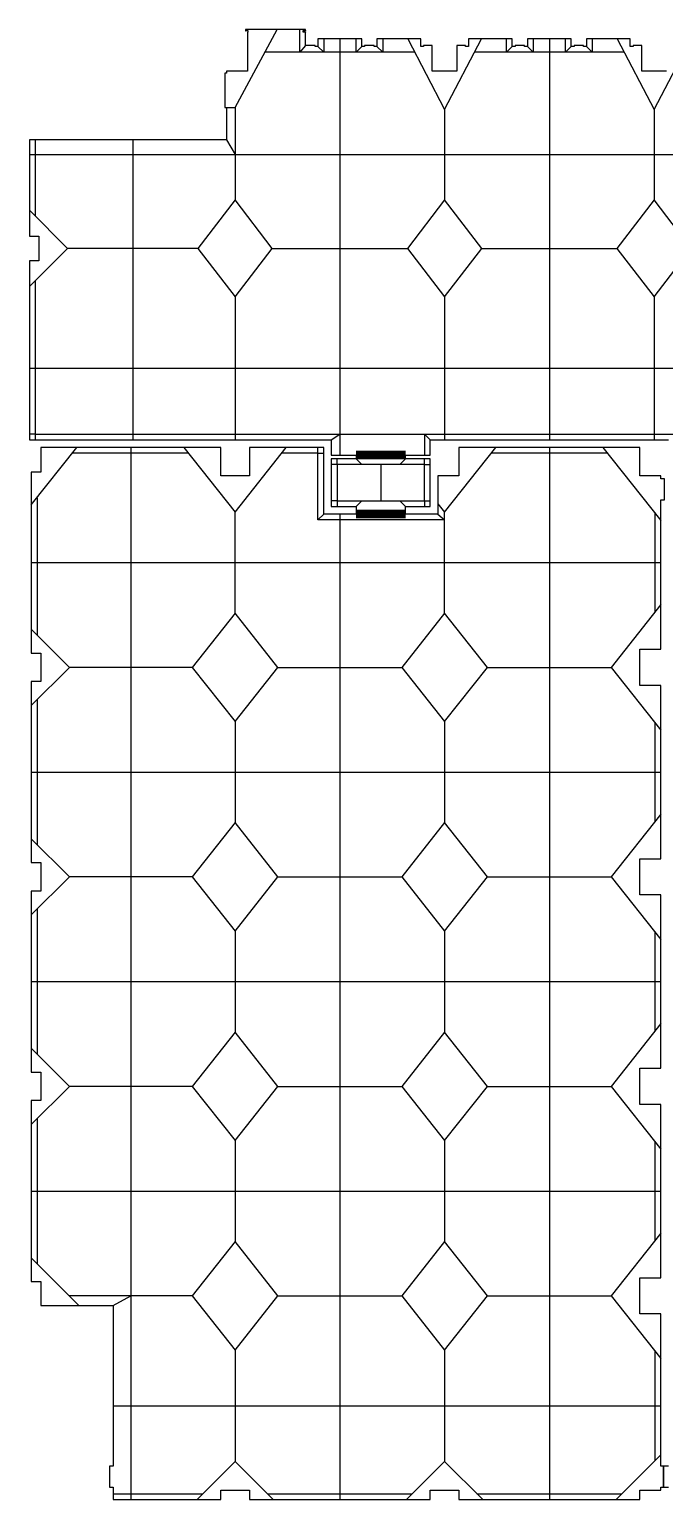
# Model space of a CAD drawing. Header units: millimetres. Extents: x 1364877 to 2662909, y 234189 to 1399913.
# Drawn here: x 2378619 to 2411969, y 269010 to 346210 of the extents above; entities that cross this region are included whole.
import ezdxf

# ---------------------------------------------------------------- set-up
doc = ezdxf.new("R2010")
doc.units = ezdxf.units.MM
doc.header["$LTSCALE"] = 5
doc.header["$MEASUREMENT"] = 0
for name, color, linetype in [('DW-Area', 3, 'CONTINUOUS'), ('DW-Constr J', 1, 'CONTINUOUS'), ('DW-Sawn Cuts', 2, 'CONTINUOUS')]:
    doc.layers.add(name, color=color, linetype=linetype)

msp = doc.modelspace()

# ---------------------------------------------------------------- linework, layer by layer
at = {"layer": 'DW-Area'}
for points in [[(2412069.2, 344009.8), (2410769.2, 344009.8), (2410769.2, 345359.8), (2410319.2, 345359.8), (2410319.2, 345309.8), (2410169.2, 345309.8), (2410169.2, 345709.8), (2407869.2, 345709.8), (2407869.2, 345309.8), (2407719.2, 345309.8), (2407719.2, 345359.8), (2407219.2, 345359.8), (2407219.2, 345309.8), (2407069.2, 345309.8), (2407069.2, 345709.8), (2404769.2, 345709.8), (2404769.2, 345309.8), (2404619.2, 345309.8), (2404619.2, 345359.8), (2404119.2, 345359.8), (2404119.2, 345309.8), (2403969.2, 345309.8), (2403969.2, 345709.8), (2401669.2, 345709.8), (2401669.2, 345309.8), (2401519.2, 345309.8), (2401519.2, 345359.8), (2401069.2, 345359.8), (2401069.2, 344009.8), (2399769.2, 344009.8), (2399769.2, 345359.8), (2399319.2, 345359.8), (2399319.2, 345309.8), (2399169.2, 345309.8), (2399169.2, 345709.8), (2396869.2, 345709.8), (2396869.2, 345309.8), (2396719.2, 345309.8), (2396719.2, 345359.8), (2396219.2, 345359.8), (2396219.2, 345309.8), (2396069.2, 345309.8), (2396069.2, 345709.8), (2393769.2, 345709.8), (2393769.2, 345309.8), (2393619.2, 345309.8), (2393619.2, 345359.8), (2393119.2, 345359.8), (2393119.2, 346082.3), (2393109.2, 346082.3), (2393109.2, 346072.3), (2392999.2, 346072.3), (2392999.2, 346105.3), (2392999.2, 346114.3), (2392999.2, 346147.3), (2393109.2, 346147.3), (2393109.2, 346137.3), (2393119.2, 346137.3), (2393119.2, 346209.8), (2389969.2, 346209.8), (2389969.2, 346137.3), (2389979.2, 346137.3), (2389979.2, 346147.3), (2390089.2, 346147.3), (2390089.2, 346072.3), (2390069.2, 346072.3), (2390069.2, 344009.8), (2388969.2, 344009.8), (2388969.2, 343909.8), (2388879.2, 343909.8), (2388879.2, 342109.8), (2388969.2, 342109.8), (2388969.2, 340409.8), (2378619.2, 340409.8), (2378619.2, 335359.8), (2379119.2, 335359.8), (2379119.2, 334059.8), (2378619.2, 334059.8), (2378619.2, 324659.8), (2394469.2, 324659.8), (2394469.2, 323859.8), (2395769.2, 323859.8), (2395769.2, 323659.8), (2394469.2, 323659.8), (2394469.2, 321159.8), (2395769.2, 321159.8), (2395769.2, 320759.8), (2394069.2, 320759.8), (2394069.2, 324259.8), (2390169.2, 324259.8), (2390169.2, 322759.8), (2388669.2, 322759.8), (2388669.2, 324259.8), (2379219.2, 324259.8), (2379219.2, 322959.8), (2378719.2, 322959.8), (2378719.2, 313459.8), (2379219.2, 313459.8), (2379219.2, 311959.8), (2378719.2, 311959.8), (2378719.2, 302459.8), (2379219.2, 302459.8), (2379219.2, 300959.8), (2378719.2, 300959.8), (2378719.2, 291459.8), (2379219.2, 291459.8), (2379219.2, 289959.8), (2378719.2, 289959.8), (2378719.2, 280459.8), (2379219.2, 280459.8), (2379219.2, 279209.8), (2383019.2, 279209.8), (2383019.2, 270759.8), (2382829.2, 270759.8), (2382829.2, 269659.8), (2383019.2, 269659.8), (2383019.2, 269009.8), (2388669.2, 269009.8), (2388669.2, 269509.8), (2390169.2, 269509.8), (2390169.2, 269009.8), (2399669.2, 269009.8), (2399669.2, 269509.8), (2401169.2, 269509.8), (2401169.2, 269009.8), (2410669.2, 269009.8), (2410669.2, 269509.8), (2411769.2, 269509.8), (2411769.2, 269659.8), (2411909.2, 269659.8), (2411909.2, 270759.8), (2411769.2, 270759.8), (2411769.2, 278759.8), (2410669.2, 278759.8), (2410669.2, 280659.8), (2411769.2, 280659.8), (2411769.2, 289759.8), (2410669.2, 289759.8), (2410669.2, 291659.8), (2411769.2, 291659.8), (2411769.2, 300759.8), (2410669.2, 300759.8), (2410669.2, 302659.8), (2411769.2, 302659.8), (2411769.2, 311759.8), (2410669.2, 311759.8), (2410669.2, 313659.8), (2411769.2, 313659.8), (2411769.2, 321509.8), (2411959.2, 321509.8), (2411959.2, 322609.8), (2411769.2, 322609.8), (2411769.2, 322759.8), (2410669.2, 322759.8), (2410669.2, 324259.8), (2401169.2, 324259.8), (2401169.2, 322759.8), (2400069.2, 322759.8), (2400069.2, 320759.8), (2398369.2, 320759.8), (2398369.2, 321159.8), (2399669.2, 321159.8), (2399669.2, 323659.8), (2398369.2, 323659.8), (2398369.2, 323859.8), (2399669.2, 323859.8), (2399669.2, 324659.8), (2412169.2, 324659.8)], [(2412169.2, 270759.8), (2411909.2, 270759.8), (2411909.2, 269659.8), (2412169.2, 269659.8)]]:
    msp.add_lwpolyline(points, dxfattribs=at)
at = {"layer": 'DW-Constr J', "const_width": 450}
for points in [[(2395769.2, 323859.8), (2398369.2, 323859.8)], [(2395769.2, 320759.8), (2398369.2, 320759.8)]]:
    msp.add_lwpolyline(points, dxfattribs=at)
at = {"layer": 'DW-Sawn Cuts'}
for points in [[(2389421.5, 342109.8), (2391621.5, 346209.8)], [(2392819.2, 345009.8), (2392819.2, 346209.8)], [(2393119.2, 345359.8), (2392819.2, 345009.8)], [(2393769.2, 345309.8), (2394069.2, 345009.8)], [(2394069.2, 345711.9), (2394069.2, 345009.8)], [(2394919.2, 345709.8), (2394919.2, 323859.8)], [(2395769.2, 345009.8), (2395769.2, 345711.9)], [(2396069.2, 345311.9), (2395769.2, 345009.8)], [(2396869.2, 345309.8), (2397169.2, 345009.8)], [(2397169.2, 345711.9), (2397169.2, 345009.8)], [(2398483.4, 345709.8), (2400421.5, 342009.8), (2402359.6, 345709.8)], [(2403669.2, 345009.8), (2403669.2, 345711.9)], [(2403969.2, 345311.9), (2403669.2, 345009.8)], [(2404769.2, 345309.8), (2405069.2, 345009.8)], [(2405069.2, 345711.9), (2405069.2, 345009.8)], [(2405919.2, 345709.8), (2405919.2, 324659.8)], [(2406769.2, 345009.8), (2406769.2, 345711.9)], [(2407069.2, 345311.9), (2406769.2, 345009.8)], [(2407869.2, 345309.8), (2408169.2, 345009.8)], [(2408169.2, 345711.9), (2408169.2, 345009.8)], [(2409483.4, 345709.8), (2411421.5, 342009.8), (2413359.6, 345709.8)], [(2398845.5, 345009.8), (2390988.4, 345009.8)], [(2409845.5, 345009.8), (2401988.4, 345009.8)], [(2388969.2, 342109.8), (2389419.2, 342109.8)], [(2389419.2, 342109.8), (2389419.2, 337259.8)], [(2400421.5, 342009.8), (2400419.2, 337259.8)], [(2411421.5, 342009.8), (2411419.2, 337259.8)], [(2378919.2, 340409.8), (2378919.2, 336409.8)], [(2384044.2, 340409.8), (2384044.2, 324659.8)], [(2388969.2, 340409.8), (2389420.3, 339634.8)], [(2378619.2, 339634.8), (2510219.2, 339634.8)], [(2378619.2, 332709.8), (2380619.2, 334709.8), (2378619.2, 336709.8)], [(2387469.2, 334709.8), (2380619.2, 334709.8)], [(2391369.2, 334709.8), (2398469.2, 334709.8)], [(2402369.2, 334709.8), (2409469.2, 334709.8)], [(2378919.2, 333009.8), (2378919.2, 324959.8), (2412469.2, 324959.8), (2412469.2, 323559.8), (2415269.2, 323559.8), (2415269.2, 324959.8), (2439369.2, 324959.8)], [(2389419.2, 332159.8), (2389419.2, 324659.8)], [(2400419.2, 332159.8), (2400419.2, 324659.8)], [(2411419.2, 332159.8), (2411419.2, 324659.8)], [(2510219.2, 328409.8), (2378619.2, 328409.8)], [(2378919.2, 324959.8), (2378619.2, 324959.8)], [(2378719.2, 321239.8), (2381103.4, 324259.8)], [(2378919.2, 324959.8), (2378919.2, 324659.8)], [(2383944.2, 324259.8), (2383944.2, 269009.8)], [(2386735, 324259.8), (2389419.2, 320859.8), (2392103.4, 324259.8)], [(2393769.2, 323959.8), (2393769.2, 324259.8)], [(2394469.2, 324659.8), (2394919.2, 324959.8)], [(2399669.2, 324659.8), (2399369.2, 324959.8)], [(2399369.2, 324959.8), (2399369.2, 323859.8)], [(2400069.2, 321303.1), (2400419.2, 320859.8), (2403103.4, 324259.8)], [(2405919.2, 324259.8), (2405919.2, 269009.8)], [(2408735, 324259.8), (2411769.2, 320416.5)], [(2386971.9, 323959.8), (2380866.6, 323959.8)], [(2400419.2, 320459.8), (2393769.2, 320459.8), (2393769.2, 323959.8), (2391866.6, 323959.8)], [(2393769.2, 323959.8), (2394069.2, 323959.8)], [(2394769.2, 323359.8), (2394769.2, 323659.8)], [(2395769.2, 323659.8), (2396069.2, 323359.8)], [(2398369.2, 323659.8), (2398069.2, 323359.8)], [(2399369.2, 323359.8), (2399369.2, 323659.8)], [(2408971.9, 323959.8), (2402866.6, 323959.8)], [(2394769.2, 323359.8), (2394469.2, 323359.8)], [(2397069.2, 323359.8), (2397069.2, 321459.8)], [(2399369.2, 323359.8), (2399669.2, 323359.8)], [(2379019.2, 321619.8), (2379019.2, 314409.8)], [(2394769.2, 321459.8), (2394469.2, 321459.8)], [(2394769.2, 321459.8), (2394769.2, 321159.8)], [(2395769.2, 321159.8), (2396069.2, 321459.8)], [(2398369.2, 321159.8), (2398069.2, 321459.8)], [(2399369.2, 321459.8), (2399369.2, 321159.8)], [(2399369.2, 321459.8), (2399669.2, 321459.8)], [(2389419.2, 315559.8), (2389419.2, 320859.8)], [(2394069.2, 320759.8), (2393769.2, 320459.8)], [(2394919.2, 320759.8), (2394919.2, 269009.8)], [(2400069.2, 320759.8), (2400419.2, 320459.8)], [(2400419.2, 315559.8), (2400419.2, 320859.8)], [(2411469.2, 315623.1), (2411469.2, 320796.5)], [(2378719.2, 318209.8), (2411769.2, 318209.8)], [(2411769.2, 316003.1), (2409169.2, 312709.8), (2411769.2, 309416.5)], [(2378719.2, 310709.8), (2380719.2, 312709.8), (2378719.2, 314709.8)], [(2387169.2, 312709.8), (2380719.2, 312709.8)], [(2391669.2, 312709.8), (2398169.2, 312709.8)], [(2402669.2, 312709.8), (2409169.2, 312709.8)], [(2379019.2, 311009.8), (2379019.2, 303409.8)], [(2389419.2, 309859.8), (2389419.2, 304559.8)], [(2400419.2, 309859.8), (2400419.2, 304559.8)], [(2411469.2, 304623.1), (2411469.2, 309796.5)], [(2378719.2, 307209.8), (2411769.2, 307209.8)], [(2411769.2, 305003.1), (2409169.2, 301709.8), (2411769.2, 298416.5)], [(2378719.2, 299709.8), (2380719.2, 301709.8), (2378719.2, 303709.8)], [(2387169.2, 301709.8), (2380719.2, 301709.8)], [(2391669.2, 301709.8), (2398169.2, 301709.8)], [(2402669.2, 301709.8), (2409169.2, 301709.8)], [(2379019.2, 300009.8), (2379019.2, 292409.8)], [(2389419.2, 298859.8), (2389419.2, 293559.8)], [(2400419.2, 298859.8), (2400419.2, 293559.8)], [(2411469.2, 293623.1), (2411469.2, 298796.5)], [(2378719.2, 296209.8), (2411769.2, 296209.8)], [(2411769.2, 294003.1), (2409169.2, 290709.8), (2411769.2, 287416.5)], [(2378719.2, 288709.8), (2380719.2, 290709.8), (2378719.2, 292709.8)], [(2387169.2, 290709.8), (2380719.2, 290709.8)], [(2391669.2, 290709.8), (2398169.2, 290709.8)], [(2402669.2, 290709.8), (2409169.2, 290709.8)], [(2379019.2, 289009.8), (2379019.2, 281409.8)], [(2389419.2, 287859.8), (2389419.2, 282559.8)], [(2400419.2, 287859.8), (2400419.2, 282559.8)], [(2411469.2, 282623.1), (2411469.2, 287796.5)], [(2378719.2, 285209.8), (2411769.2, 285209.8)], [(2411769.2, 283003.1), (2409169.2, 279709.8), (2411769.2, 276416.5)], [(2381219.2, 279209.8), (2378719.2, 281709.8)], [(2387169.2, 279709.8), (2380719.2, 279709.8)], [(2383019.2, 279209.8), (2383944.2, 279709.8)], [(2391669.2, 279709.8), (2398169.2, 279709.8)], [(2402669.2, 279709.8), (2409169.2, 279709.8)], [(2389419.2, 276859.8), (2389419.2, 271009.8)], [(2400419.2, 276859.8), (2400419.2, 271009.8)], [(2411469.2, 271059.8), (2411469.2, 276796.5)], [(2383019.2, 273934.8), (2411769.2, 273934.8)], [(2391419.2, 269009.8), (2389419.2, 271009.8), (2387419.2, 269009.8)], [(2402419.2, 269009.8), (2400419.2, 271009.8), (2398419.2, 269009.8)], [(2411769.2, 271359.8), (2409419.2, 269009.8)], [(2383019.2, 269309.8), (2387719.2, 269309.8)], [(2391119.2, 269309.8), (2398719.2, 269309.8)], [(2402119.2, 269309.8), (2409719.2, 269309.8)]]:
    msp.add_lwpolyline(points, dxfattribs=at)
for points in [[(2389419.2, 337259.8), (2387469.2, 334709.8), (2389419.2, 332159.8), (2391369.2, 334709.8)], [(2400419.2, 337259.8), (2398469.2, 334709.8), (2400419.2, 332159.8), (2402369.2, 334709.8)], [(2411419.2, 337259.8), (2409469.2, 334709.8), (2411419.2, 332159.8), (2413369.2, 334709.8)], [(2399369.2, 321459.8), (2399369.2, 323359.8), (2394769.2, 323359.8), (2394769.2, 321459.8)], [(2387169.2, 312709.8), (2389419.2, 309859.8), (2391669.2, 312709.8), (2389419.2, 315559.8)], [(2398169.2, 312709.8), (2400419.2, 309859.8), (2402669.2, 312709.8), (2400419.2, 315559.8)], [(2387169.2, 301709.8), (2389419.2, 298859.8), (2391669.2, 301709.8), (2389419.2, 304559.8)], [(2398169.2, 301709.8), (2400419.2, 298859.8), (2402669.2, 301709.8), (2400419.2, 304559.8)], [(2387169.2, 290709.8), (2389419.2, 287859.8), (2391669.2, 290709.8), (2389419.2, 293559.8)], [(2398169.2, 290709.8), (2400419.2, 287859.8), (2402669.2, 290709.8), (2400419.2, 293559.8)], [(2387169.2, 279709.8), (2389419.2, 276859.8), (2391669.2, 279709.8), (2389419.2, 282559.8)], [(2398169.2, 279709.8), (2400419.2, 276859.8), (2402669.2, 279709.8), (2400419.2, 282559.8)]]:
    msp.add_lwpolyline(points, close=True, dxfattribs=at)

doc.saveas('drawing.dxf')
